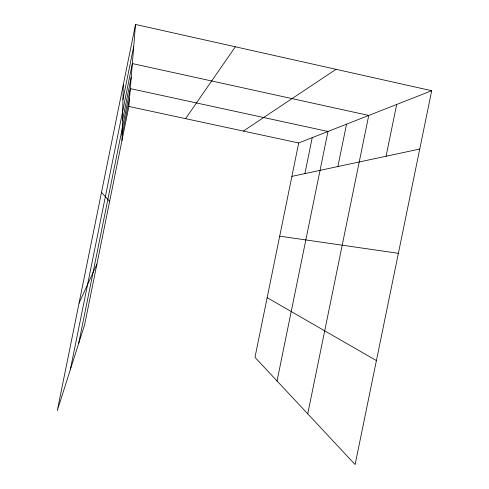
<?xml version="1.0" encoding="UTF-8"?>
<svg xmlns="http://www.w3.org/2000/svg" width="489" height="489" viewBox="0 0 489 489"><rect width="100%" height="100%" fill="white"/><g stroke="black" fill="none" stroke-linecap="round" stroke-linejoin="round"><path stroke-width="0.73" d="M121.969 140.502L123.301 84.689M135.508 24.45L57.305 410.522L84.615 324.824L128.864 106.468L135.508 24.45L431.695 90.716L355.112 464.55L254.983 357.355L298.706 142.965L431.695 90.716M122.947 99.53L133.742 46.266M70.318 369.684L132.336 63.558L368.737 115.447L307.74 413.835M122.446 120.6L131.229 77.225M78.662 343.504L130.312 88.607L327.978 131.462L277.043 380.974M122.103 134.891L129.53 98.222M304.898 173.601L312.233 137.647M337.881 166.547L346.542 124.169M386.084 156.235L396.677 104.475M79.047 303.174L96.932 264.054M185.594 118.656L235.343 46.785M243.339 131.064L336.022 69.31M291.896 176.382L419.745 149.041M279.702 236.156L398.382 253.32M128.864 106.468L298.706 142.965M267.153 297.685L376.408 360.595M101.486 192.391L109.628 201.382"/></g></svg>
